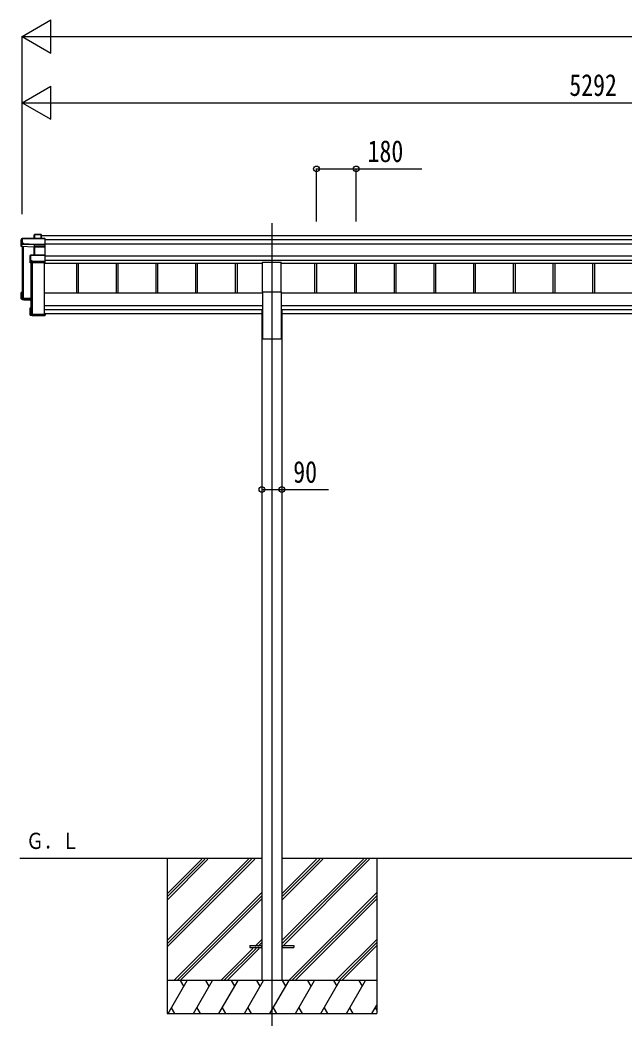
# Model space of a CAD drawing. Units: millimetres, scale not verified. Extents: x -12615 to 12615, y -8910 to 8910.
# Drawn here: x -6014 to -3276, y -5851 to -1326 of the extents above; entities that cross this region are included whole.
import ezdxf
from ezdxf.enums import TextEntityAlignment as Align

# ---------------------------------------------------------------- set-up
doc = ezdxf.new("R2010")
doc.units = ezdxf.units.MM
doc.header["$LTSCALE"] = 30
for name, color, linetype in [('0-2_USER1', 3, 'Continuous'), ('0-3_YKK_12', 2, 'Continuous'), ('0-4_YKK_13', 4, 'Continuous'), ('0-5_YKK_A1', 4, 'Continuous'), ('0-6_YKK_D', 6, 'Continuous')]:
    doc.layers.add(name, color=color, linetype=linetype)
doc.styles.add('ＭＳ ゴシック', font='')
doc.styles.get('ＭＳ ゴシック').set_extended_font_data('MS Gothic')

msp = doc.modelspace()

# ---------------------------------------------------------------- linework, layer by layer
at = {"layer": '0-3_YKK_12'}
for p, q in [((-4872.69, -2247.11), (-4872.69, -2724.63)), ((-4872.69, -2724.63), (-4872.69, -5933.34))]:
    msp.add_line(p, q, dxfattribs=at)
at = {"layer": '0-4_YKK_13'}
for p, q in [((-5949.6, -2302.41), (-5947.85, -2299.42)), ((-5949.6, -2316.73), (-5949.6, -2302.41)), ((-5947.78, -2299.17), (-5949.53, -2302.17)), ((-5947.85, -2299.42), (-5947.85, -2316.73)), ((-5917.79, -2298.93), (-5947.35, -2298.93)), ((-5947.35, -2299.37), (-5947.35, -2298.93)), ((-5916.79, -2299.98), (-5917.64, -2299.04)), ((-5917.64, -2316.73), (-5917.64, -2299.04)), ((-5916.79, -2316.73), (-5916.79, -2299.98)), ((-6008.73, -2353.4), (-6008.73, -2324.76)), ((-6004.78, -2342.9), (-6008.73, -2353.4)), ((-6004.25, -2316.98), (-6008.66, -2324.52)), ((-6004.32, -2339.11), (-6004.78, -2339.89)), ((-6004.78, -2342.9), (-6004.78, -2339.89)), ((-5901.95, -2316.73), (-6003.82, -2316.73)), ((-6003.82, -2317.18), (-6003.82, -2316.73)), ((-6003.82, -2317.18), (-5901.79, -2317.18)), ((-6003.82, -2339.06), (-6003.82, -2317.18)), ((-5996.29, -2341.47), (-5996.29, -2342.02)), ((-5948.28, -2343.56), (-5996.29, -2341.47)), ((-5996.29, -2342.02), (-5948.29, -2344.11)), ((-5948.29, -2344.11), (-5948.29, -2344.11)), ((-5948.29, -2353.48), (-5948.29, -2344.11)), ((-5948.29, -2344.11), (-5901.79, -2344.11)), ((-5901.79, -2343.56), (-5948.28, -2343.56)), ((-5901.93, -2353.65), (-5900.79, -2352.71)), ((-5901.79, -2317.18), (-5901.79, -2343.56)), ((-5901.79, -2344.11), (-5901.79, -2353.46)), ((-5901.65, -2343.92), (-5900.79, -2343.2)), ((-5901.64, -2316.84), (-5900.79, -2317.78)), ((-5900.79, -2343.2), (-5900.79, -2317.78)), ((-5900.79, -2352.71), (-5900.79, -2343.2)), ((-5900.79, -2393.51), (-5900.79, -2352.71)), ((-5949.69, -2355.97), (-6008.73, -2353.4)), ((-5968.71, -2426.2), (-5968.71, -2394.39)), ((-5966.54, -2392.58), (-5968.51, -2393.99)), ((-5901.79, -2392.49), (-5966.25, -2392.49)), ((-5966.25, -2392.49), (-5966.25, -2392.94)), ((-5948.8, -2353.59), (-5949.69, -2355.97)), ((-5949.21, -2392.49), (-5949.21, -2356.27)), ((-5949.18, -2356.39), (-5948.32, -2354.09)), ((-5948.32, -2354.09), (-5948.32, -2392.49)), ((-5901.79, -2353.46), (-5947.82, -2353.46)), ((-5947.82, -2353.46), (-5947.82, -2354.01)), ((-5901.79, -2354.01), (-5901.79, -2392.49)), ((-5901.79, -2392.94), (-5901.79, -2420.84)), ((-5901.65, -2392.61), (-5900.79, -2393.51)), ((-5900.79, -2420.48), (-5900.79, -2393.51)), ((-5967.21, -2422.14), (-5968.71, -2426.2)), ((-5968.21, -2426.69), (-5966.71, -2422.63)), ((-5901.79, -2426.69), (-5968.21, -2426.69)), ((-5966.75, -2418.38), (-5967.21, -2419.16)), ((-5967.21, -2422.14), (-5967.21, -2419.16)), ((-5966.71, -2422.63), (-5958.72, -2422.63)), ((-5958.72, -2418.33), (-5966.25, -2418.33)), ((-5958.72, -2420.84), (-5958.72, -2418.33)), ((-5958.72, -2420.84), (-5958.72, -2421.39)), ((-5901.79, -2420.84), (-5958.72, -2420.84)), ((-5958.72, -2422.63), (-5958.72, -2421.39)), ((-5958.72, -2421.39), (-5901.79, -2421.39)), ((-5901.79, -2421.39), (-5901.79, -2426.69)), ((-5901.79, -2426.69), (-5900.79, -2425.85)), ((-5901.65, -2421.2), (-5900.79, -2420.48)), ((-5900.79, -2425.85), (-5900.79, -2420.48)), ((-5900.79, -2425.85), (-5900.79, -2425.85)), ((-4915.19, -2558.2), (-4915.19, -2424.99)), ((-4915.19, -2424.99), (-4830.19, -2424.99)), ((-4830.19, -2558.2), (-4830.19, -2424.99)), ((-6008.73, -2590.9), (-6008.73, -2562.26)), ((-6007.79, -2562.66), (-6008.61, -2561.92)), ((-6004.79, -2561.9), (-6008.59, -2561.9)), ((-6004.79, -2561.79), (-6008.27, -2561.79)), ((-6007.79, -2562.66), (-6007.79, -2589.9)), ((-6004.79, -2562.66), (-6007.79, -2562.66)), ((-6004.79, -2566.71), (-6006.29, -2564.15)), ((-6004.79, -2564.15), (-6006.29, -2564.15)), ((-6006.29, -2588.47), (-6006.29, -2564.15)), ((-4915.19, -2558.2), (-4830.19, -2558.2)), ((-6004.78, -2593.89), (-6008.73, -2590.9)), ((-6007.79, -2589.9), (-5964.79, -2591.77)), ((-5964.79, -2590.27), (-6006.29, -2588.47)), ((-6004.78, -2593.89), (-5996.29, -2594.26)), ((-6001.94, -2585.19), (-6001.94, -2588.66)), ((-5996.29, -2594.26), (-5996.29, -2594.59)), ((-5996.29, -2594.59), (-5968.71, -2595.79)), ((-5996.29, -2594.59), (-5964.79, -2595.96)), ((-5968.71, -2663.69), (-5968.71, -2631.88)), ((-5968.57, -2664.04), (-5967.77, -2663.15)), ((-5968.51, -2664.09), (-5967, -2665.17)), ((-5968.21, -2631.39), (-5964.79, -2631.39)), ((-5901.79, -2664.19), (-5968.21, -2664.19)), ((-5968.21, -2664.19), (-5966.71, -2665.26)), ((-5964.79, -2632.23), (-5967.77, -2632.23)), ((-5967.77, -2663.15), (-5900.79, -2663.15)), ((-5966.71, -2665.26), (-5958.72, -2665.26)), ((-5966.27, -2633.72), (-5964.79, -2633.72)), ((-5966.27, -2661.66), (-5966.27, -2633.72)), ((-5902.79, -2661.66), (-5966.27, -2661.66)), ((-5964.37, -2660.92), (-5964.37, -2661.66)), ((-5958.72, -2665.26), (-5958.72, -2665.59)), ((-5958.72, -2665.59), (-5901.79, -2665.59)), ((-5958.72, -2665.59), (-5958.72, -2665.59)), ((-5958.72, -2665.59), (-5901.79, -2665.59)), ((-5900.79, -2656.84), (-5902.79, -2656.84)), ((-5902.79, -2657.29), (-5902.79, -2656.84)), ((-5902.79, -2657.29), (-5902.79, -2661.66)), ((-5900.79, -2657.29), (-5902.79, -2657.29)), ((-5901.79, -2664.19), (-5900.79, -2663.15)), ((-5901.79, -2665.59), (-5901.79, -2664.19)), ((-5901.65, -2665.47), (-5900.79, -2664.57)), ((-5900.79, -2656.84), (-5900.79, -2657.29)), ((-5900.79, -2657.29), (-5900.79, -2663.15)), ((-4972.69, -5522.56), (-4972.69, -5531.56)), ((-4972.69, -5522.56), (-4917.69, -5522.56)), ((-4972.69, -5531.56), (-4917.69, -5531.56)), ((-4827.69, -5522.56), (-4772.69, -5522.56)), ((-4827.69, -5531.56), (-4772.69, -5531.56)), ((-4772.69, -5522.56), (-4772.69, -5531.56))]:
    msp.add_line(p, q, dxfattribs=at)
for points in [[(-5947.35, -2316.73), (-5947.35, -2299.37), (-5918, -2299.37), (-5918, -2316.73)], [(-6008.73, -2324.76), (-6004.32, -2317.23), (-6004.32, -2339.11)], [(-6004.78, -2342.9), (-5996.29, -2343.27), (-5996.29, -2342.02)], [(-5996.29, -2341.47), (-5996.29, -2339.06), (-6003.82, -2339.06)], [(-5968.71, -2394.39), (-5966.75, -2392.99), (-5966.75, -2418.38)], [(-5966.25, -2418.33), (-5966.25, -2392.94), (-5901.79, -2392.94)], [(-5948.29, -2353.48), (-5948.29, -2353.48), (-5948.29, -2353.48)], [(-5947.82, -2392.49), (-5947.82, -2354.01), (-5901.79, -2354.01)], [(-5964.79, -2592.81), (-6008.73, -2590.9), (-6008.73, -2590.9), (-6007.79, -2589.9)], [(-5968.57, -2631.51), (-5967.77, -2632.23), (-5967.77, -2663.15)], [(-5900.79, -2663.15), (-5900.79, -2663.15), (-5900.79, -2664.57)]]:
    msp.add_lwpolyline(points, dxfattribs=at)
for centre, radius, start, end in [((-5947.36, -2299.42), 0.494, 149.67684, 180.01902), ((-5947.46, -2300.78), 1.41, 85.38783, 105.84391), ((-5947.35, -2299.43), 0.5, 90, 149.66687), ((-6003.83, -2317.23), 0.494, 149.67684, 180.01902), ((-6003.93, -2318.59), 1.41, 85.38783, 105.84391), ((-6003.93, -2340.47), 1.41, 85.38783, 105.84391), ((-6003.82, -2317.23), 0.5, 90, 149.66687), ((-5966.25, -2392.99), 0.498, 125.56678, 179.8201), ((-5966.36, -2394.34), 1.41, 85.38783, 105.84391), ((-5966.25, -2392.99), 0.5, 90, 125.54593), ((-5948.82, -2354.1), 0.502, 0.6157, 87.19354), ((-5948.69, -2353.97), 0.63, 355.28892, 50.49396), ((-5966.36, -2419.73), 1.41, 85.38783, 105.84391)]:
    msp.add_arc(centre, radius, start, end, dxfattribs=at)
for centre, major_axis, ratio, start_param, end_param in [((-5949.13, -2302.46), (-0.257, 0.444), 0.891995, 0.2825853, 0.9960465), ((-5918, -2299.43), (0.499, 0.499), 0.052408, 0.7330383, 1.5184364), ((-5917.29, -2299.43), (0.499, -0.499), 0.052408, 2.4085544, 3.1939525), ((-5948.28, -2343.62), (0.011, 0.5), 0.002284, 1.4661262, 2.9758193), ((-5902, -2317.23), (0.372, 0.372), 0.900404, 0.0523599, 0.837758), ((-5901.29, -2317.23), (-0.372, 0.372), 0.900404, 6.2308254, 7.0162236), ((-5901.29, -2343.62), (-0.372, 0.372), 0.900404, 0.7330383, 1.4878932), ((-5901.29, -2343.62), (0.498, 0.498), 0.083094, 2.3038346, 3.0586895), ((-5968.24, -2394.41), (-0.169, 0.473), 0.931403, 0.4203333, 1.203868), ((-5949.68, -2356.39), (0.495, -0.086), 0.832908, 0.2017128, 1.7252301), ((-5947.8, -2353.65), (1, -0.045), 0.165035, 2.0927496, 3.0878869), ((-5947.82, -2354.14), (0.5, -0.046), 0.224394, 2.093456, 3.1010707), ((-5947.82, -2353.63), (1, 0), 0.165356, 1.5707963, 2.0604871), ((-5947.8, -2353.65), (1, -0.045), 0.165035, 2.0898554, 2.0927496), ((-5947.82, -2354.12), (0.5, 0), 0.226184, 1.5707963, 2.0728914), ((-5902.29, -2353.95), (0.498, 0.498), 0.083094, 5.4454273, 6.2002822), ((-5902.29, -2353.95), (-0.372, 0.372), 0.900404, 3.8746309, 4.6294858), ((-5901.29, -2392.99), (-0.5, 0.5), 0.02182, 5.550147, 6.3050019), ((-5901.29, -2392.99), (-0.372, 0.372), 0.900404, 6.2613687, 7.0162236), ((-5968.24, -2426.27), (-0.289, 0.44), 0.847113, 0.9113503, 1.694885), ((-5968.24, -2426.27), (0.498, -0.074), 0.830741, 4.1047896, 4.8883243), ((-5966.71, -2422.13), (0.479, 0.147), 0.993384, 2.8453888, 4.4124582), ((-5901.29, -2420.89), (-0.372, 0.372), 0.900404, 0.7330383, 1.4878932), ((-5901.29, -2420.89), (0.498, 0.498), 0.083094, 2.3038346, 3.0586895), ((-6008.26, -2562.21), (0.257, 0.444), 0.891995, 1.432085, 2.1455462), ((-6008.25, -2562.21), (0.491, 0.117), 0.873782, 2.089881, 2.161818), ((-6008.21, -2562.29), (0.474, -0.272), 0.885613, 2.0407293, 2.8261274), ((-5968.24, -2631.81), (0.289, 0.44), 0.847113, 1.4467076, 2.2302423), ((-5968.24, -2663.67), (0.169, 0.473), 0.931403, 1.9377246, 2.7212593), ((-5968.24, -2631.81), (0.498, 0.074), 0.830741, 1.394861, 2.1783957), ((-5968.24, -2663.67), (-0.255, 0.46), 0.938446, 1.8784237, 2.6619584), ((-5966.71, -2664.76), (0.479, 0.147), 0.993384, 3.7907337, 4.4124582), ((-5901.29, -2665.09), (0.5, 0.5), 0.02182, 3.119776, 3.8746309)]:
    msp.add_ellipse(centre, major_axis=major_axis, ratio=ratio, start_param=start_param, end_param=end_param, dxfattribs=at)
at = {"layer": '0-5_YKK_A1'}
for p, q in [((-5916.79, -2303.14), (-1072.79, -2303.14)), ((-5900.79, -2321.7), (-1072.79, -2321.7)), ((-5900.79, -2341.64), (-1072.79, -2341.64)), ((-6004.79, -2353.57), (-6004.79, -2587.03)), ((-6003.29, -2353.64), (-6003.29, -2587.03)), ((-6002.78, -2353.66), (-6002.78, -2584.35)), ((-5999.67, -2353.79), (-5999.67, -2587.33)), ((-5900.79, -2395.5), (-1072.79, -2395.5)), ((-5964.79, -2426.69), (-5964.79, -2660.62)), ((-5963.29, -2426.69), (-5963.29, -2660.62)), ((-5959.67, -2426.69), (-5959.67, -2660.92)), ((-5903.29, -2660.92), (-5903.29, -2426.69)), ((-5903.29, -2428.38), (-4915.19, -2428.38)), ((-5900.79, -2415.44), (-1072.79, -2415.44)), ((-5758.74, -2428.38), (-5758.74, -2564.91)), ((-5750.59, -2428.38), (-5750.59, -2564.91)), ((-5578.74, -2428.38), (-5578.74, -2564.91)), ((-5570.59, -2428.38), (-5570.59, -2564.91)), ((-5398.74, -2428.38), (-5398.74, -2564.91)), ((-5390.59, -2428.38), (-5390.59, -2564.91)), ((-5218.74, -2428.38), (-5218.74, -2564.91)), ((-5210.59, -2428.38), (-5210.59, -2564.91)), ((-5038.74, -2428.38), (-5038.74, -2564.91)), ((-5030.59, -2428.38), (-5030.59, -2564.91)), ((-4830.19, -2428.41), (-1815.19, -2428.41)), ((-4678.74, -2428.41), (-4678.74, -2564.91)), ((-4670.59, -2428.41), (-4670.59, -2564.91)), ((-4498.74, -2428.41), (-4498.74, -2564.91)), ((-4490.59, -2428.41), (-4490.59, -2564.91)), ((-4318.74, -2428.41), (-4318.74, -2564.91)), ((-4310.59, -2428.41), (-4310.59, -2564.91)), ((-4138.74, -2428.41), (-4138.74, -2564.91)), ((-4130.59, -2428.41), (-4130.59, -2564.91)), ((-3958.74, -2428.41), (-3958.74, -2564.91)), ((-3950.59, -2428.41), (-3950.59, -2564.91)), ((-3778.74, -2428.41), (-3778.74, -2564.91)), ((-3770.59, -2428.41), (-3770.59, -2564.91)), ((-3598.74, -2428.41), (-3598.74, -2564.91)), ((-3590.59, -2428.41), (-3590.59, -2564.91)), ((-3418.74, -2428.41), (-3418.74, -2564.91)), ((-3410.59, -2428.41), (-3410.59, -2564.91)), ((-4915.19, -2564.91), (-5903.29, -2564.91)), ((-4915.19, -2558.2), (-4915.19, -2771.51)), ((-4830.19, -2558.2), (-4830.19, -2771.51)), ((-1815.19, -2564.91), (-4830.19, -2564.91)), ((-6004.49, -2587.33), (-6003.59, -2587.33)), ((-6002.78, -2584.35), (-5999.88, -2587.24)), ((-5999.67, -2587.33), (-5964.79, -2587.33)), ((-5999.67, -2587.33), (-5964.79, -2587.33)), ((-5903.29, -2620.4), (-4915.19, -2620.4)), ((-4830.19, -2620.4), (-1815.19, -2620.4)), ((-5964.49, -2660.92), (-5963.59, -2660.92)), ((-5962.78, -2657.95), (-5959.88, -2660.83)), ((-5959.67, -2660.92), (-5903.29, -2660.92)), ((-4915.19, -2640.13), (-5903.29, -2640.13)), ((-5902.79, -2658.55), (-5903.29, -2658.55)), ((-4917.89, -2658.54), (-5900.79, -2658.55)), ((-4917.89, -2642.51), (-4915.19, -2642.51)), ((-1815.19, -2640.13), (-4830.19, -2640.13)), ((-4827.49, -2642.51), (-4830.19, -2642.51)), ((-1817.89, -2658.53), (-4827.49, -2658.55)), ((-4915.19, -2771.51), (-4830.19, -2771.51)), ((-6014.31, -5127.06), (-4917.69, -5127.06)), ((-5347.57, -5130.7), (-5347.57, -5830.7)), ((-5347.57, -5499.88), (-4978.4, -5130.7)), ((-5347.57, -5514.02), (-4964.25, -5130.7)), ((-5347.57, -5528.16), (-4950.11, -5130.7)), ((-5347.57, -5316.03), (-5162.24, -5130.7)), ((-5347.57, -5301.89), (-5176.39, -5130.7)), ((-5347.57, -5287.75), (-5190.53, -5130.7)), ((-4827.69, -5127.06), (-1817.69, -5127.06)), ((-4827.37, -5500.18), (-4457.9, -5130.7)), ((-4827.37, -5514.32), (-4443.75, -5130.7)), ((-4827.37, -5316.33), (-4641.74, -5130.7)), ((-4827.37, -5302.19), (-4655.89, -5130.7)), ((-4827.37, -5288.05), (-4670.03, -5130.7)), ((-4825.11, -5526.2), (-4429.61, -5130.7)), ((-4397.57, -5130.7), (-4397.57, -5830.7)), ((-5316.27, -5680.7), (-4917.77, -5282.21)), ((-4795.77, -5680.7), (-4397.57, -5282.51)), ((-5302.12, -5680.7), (-4917.77, -5296.35)), ((-5287.98, -5680.7), (-4917.77, -5310.49)), ((-4781.62, -5680.7), (-4397.57, -5296.65)), ((-4767.48, -5680.7), (-4397.57, -5310.79)), ((-4949.63, -5526.2), (-4917.77, -5494.34)), ((-4935.49, -5526.2), (-4917.77, -5508.48)), ((-4583.63, -5680.7), (-4397.57, -5494.64)), ((-4569.49, -5680.7), (-4397.57, -5508.78)), ((-5104.13, -5680.7), (-4958.63, -5535.2)), ((-5089.99, -5680.7), (-4944.49, -5535.2)), ((-5075.85, -5680.7), (-4930.35, -5535.2)), ((-4921.35, -5526.2), (-4917.77, -5522.63)), ((-4555.35, -5680.7), (-4397.57, -5522.93)), ((-4397.57, -5680.7), (-5347.57, -5680.7)), ((-5343.3, -5830.7), (-5256.7, -5680.7)), ((-5271.7, -5706.68), (-5286.7, -5680.7)), ((-5227.83, -5830.7), (-5141.23, -5680.7)), ((-5156.23, -5706.68), (-5171.23, -5680.7)), ((-5112.36, -5830.7), (-5025.76, -5680.7)), ((-5040.76, -5706.68), (-5055.76, -5680.7)), ((-4996.89, -5830.7), (-4910.29, -5680.7)), ((-4925.29, -5706.68), (-4940.29, -5680.7)), ((-4881.42, -5830.7), (-4794.82, -5680.7)), ((-4809.82, -5706.68), (-4824.82, -5680.7)), ((-4765.95, -5830.7), (-4679.35, -5680.7)), ((-4694.35, -5706.68), (-4709.35, -5680.7)), ((-4650.48, -5830.7), (-4563.88, -5680.7)), ((-4593.88, -5680.7), (-4578.88, -5706.68)), ((-4535.01, -5830.7), (-4448.41, -5680.7)), ((-4478.41, -5680.7), (-4463.41, -5706.68)), ((-5347.57, -5830.7), (-4397.57, -5830.7)), ((-5328.3, -5804.72), (-5313.3, -5830.7)), ((-5212.83, -5804.72), (-5197.83, -5830.7)), ((-5097.36, -5804.72), (-5082.36, -5830.7)), ((-4981.89, -5804.72), (-4966.89, -5830.7)), ((-4866.42, -5804.72), (-4851.42, -5830.7)), ((-4750.95, -5804.72), (-4735.95, -5830.7)), ((-4635.48, -5804.72), (-4620.48, -5830.7)), ((-4520.01, -5804.72), (-4505.01, -5830.7)), ((-4419.54, -5830.7), (-4397.57, -5792.66)), ((-4404.54, -5804.72), (-4397.57, -5816.78))]:
    msp.add_line(p, q, dxfattribs=at)
for points in [[(-4917.89, -2642.51), (-4917.89, -4902.06), (-4917.69, -5677.06)], [(-4827.49, -2642.51), (-4827.49, -4902.06), (-4827.69, -5677.06)]]:
    msp.add_lwpolyline(points, dxfattribs=at)
for centre, radius, start, end in [((-6004.49, -2587.03), 0.299, 180.1578, 270.15693), ((-6003.59, -2587.03), 0.299, 269.84307, 359.8422), ((-6002.99, -2584.57), 0.3, 45.07151, 179.70637), ((-5999.67, -2587.03), 0.301, 225.19514, 270.02698), ((-5964.49, -2660.62), 0.299, 180.1578, 270.15693), ((-5963.59, -2660.62), 0.299, 269.84307, 359.8422), ((-5962.99, -2658.16), 0.3, 45.07151, 179.70637), ((-5959.67, -2660.62), 0.301, 225.19514, 270.02698)]:
    msp.add_arc(centre, radius, start, end, dxfattribs=at)
at = {"layer": '0-6_YKK_D'}
for p, q in [((-6004.79, -1401.19), (-5874.89, -1326.19)), ((-5874.89, -1476.19), (-5874.89, -1326.19)), ((-6004.79, -2206.68), (-6004.79, -1400.19)), ((-6004.79, -1401.19), (-5874.89, -1476.19)), ((-6004.79, -1401.19), (-5744.98, -1401.19)), ((-5854.79, -1401.19), (4429.31, -1401.19)), ((-6004.79, -1701.19), (-5874.89, -1626.19)), ((-5874.89, -1776.19), (-5874.89, -1626.19)), ((-6004.79, -2206.68), (-6004.79, -1700.19)), ((-6004.79, -1701.19), (-5874.89, -1776.19)), ((-6004.79, -1701.19), (-5744.98, -1701.19)), ((-5854.79, -1701.19), (-862.69, -1701.19)), ((-4670.59, -2240.65), (-4670.59, -2000.19)), ((-4490.59, -2240.65), (-4490.59, -2000.19))]:
    msp.add_line(p, q, dxfattribs=at)
for points in [[(-4670.59, -2001.19), (-4490.59, -2001.19), (-4192.79, -2001.19)], [(-4917.89, -3455.22), (-4827.49, -3455.22), (-4616.09, -3455.22)]]:
    msp.add_lwpolyline(points, dxfattribs=at)
for centre in [(-4670.59, -2001.19), (-4490.59, -2001.19), (-4917.89, -3455.22), (-4827.49, -3455.22)]:
    msp.add_circle(centre, 12.75, dxfattribs=at)

# ---------------------------------------------------------------- texts
at = {"layer": '0-2_USER1', "style": 'ＭＳ ゴシック', "width": 0.8}
msp.add_text('Ｇ．Ｌ', height=73.31, dxfattribs=at).set_placement((-5985.83, -5106.46), align=Align.BOTTOM_LEFT)
at = {"layer": '0-6_YKK_D', "style": 'ＭＳ ゴシック', "width": 0.8}
for s, p in [('5292', (-3524.34, -1700.19)), ('180', (-4438.59, -2000.19)), ('90', (-4775.49, -3454.22))]:
    msp.add_text(s, height=98.97, dxfattribs=at).set_placement(p, align=Align.BOTTOM_LEFT)

doc.saveas('drawing.dxf')
